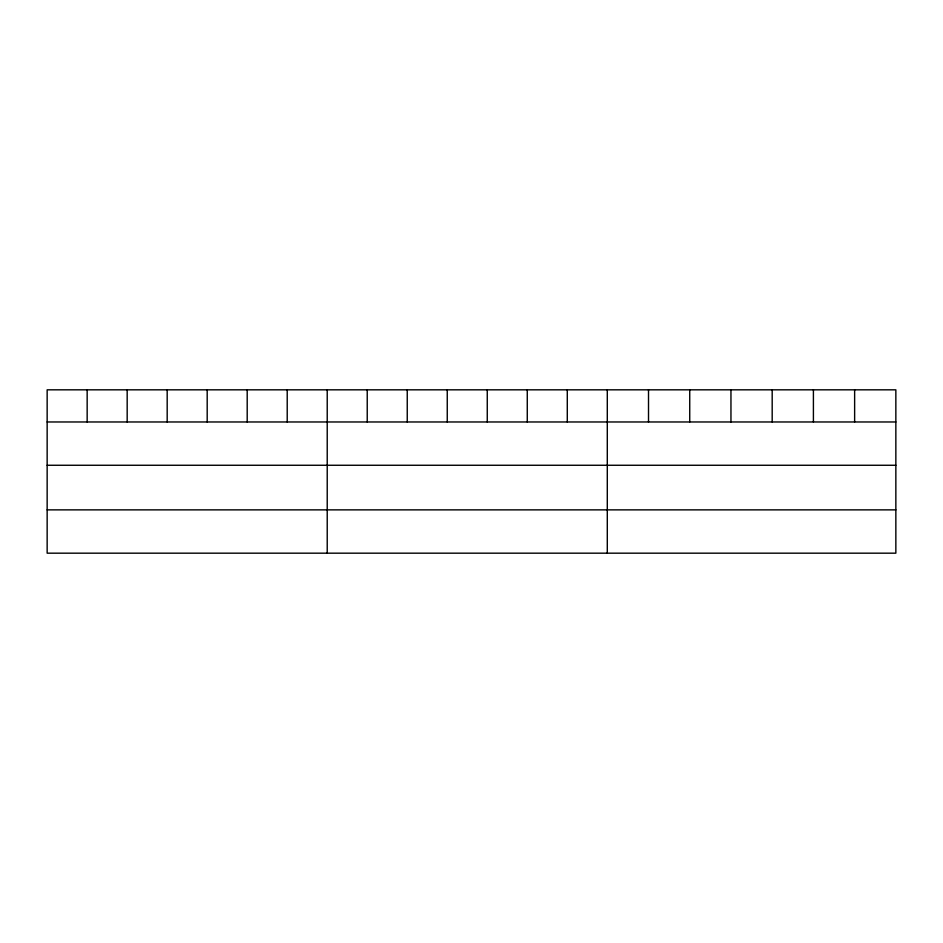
<?xml version="1.0" encoding="UTF-8"?>
<svg xmlns="http://www.w3.org/2000/svg" width="943" height="943" viewBox="0 0 943 943"><rect width="100%" height="100%" fill="white"/><g stroke="black" fill="none" stroke-linecap="round" stroke-linejoin="round"><path stroke-width="1.41" d="M895.85 465.264L895.85 389.824L47.15 389.824L47.15 553.176L895.85 553.176L895.85 465.264L47.15 465.264M47.15 421.969L895.85 421.969M47.15 509.868L895.85 509.868M854.629 389.824L854.629 421.969M813.408 389.824L813.408 421.969M772.187 389.824L772.187 421.969M730.955 389.824L730.955 421.969M689.734 389.824L689.734 421.969M648.513 389.824L648.513 421.969M607.292 389.824L607.292 553.176M567.285 389.824L567.285 421.969M527.267 389.824L527.267 421.969M487.26 389.824L487.26 421.969M447.253 389.824L447.253 421.969M407.246 389.824L407.246 421.969M367.228 389.824L367.228 421.969M327.221 389.824L327.221 553.176M287.214 389.824L287.214 421.969M247.196 389.824L247.196 421.969M207.189 389.824L207.189 421.969M167.182 389.824L167.182 421.969M127.175 389.824L127.175 421.969M87.157 389.824L87.157 421.969"/></g></svg>
